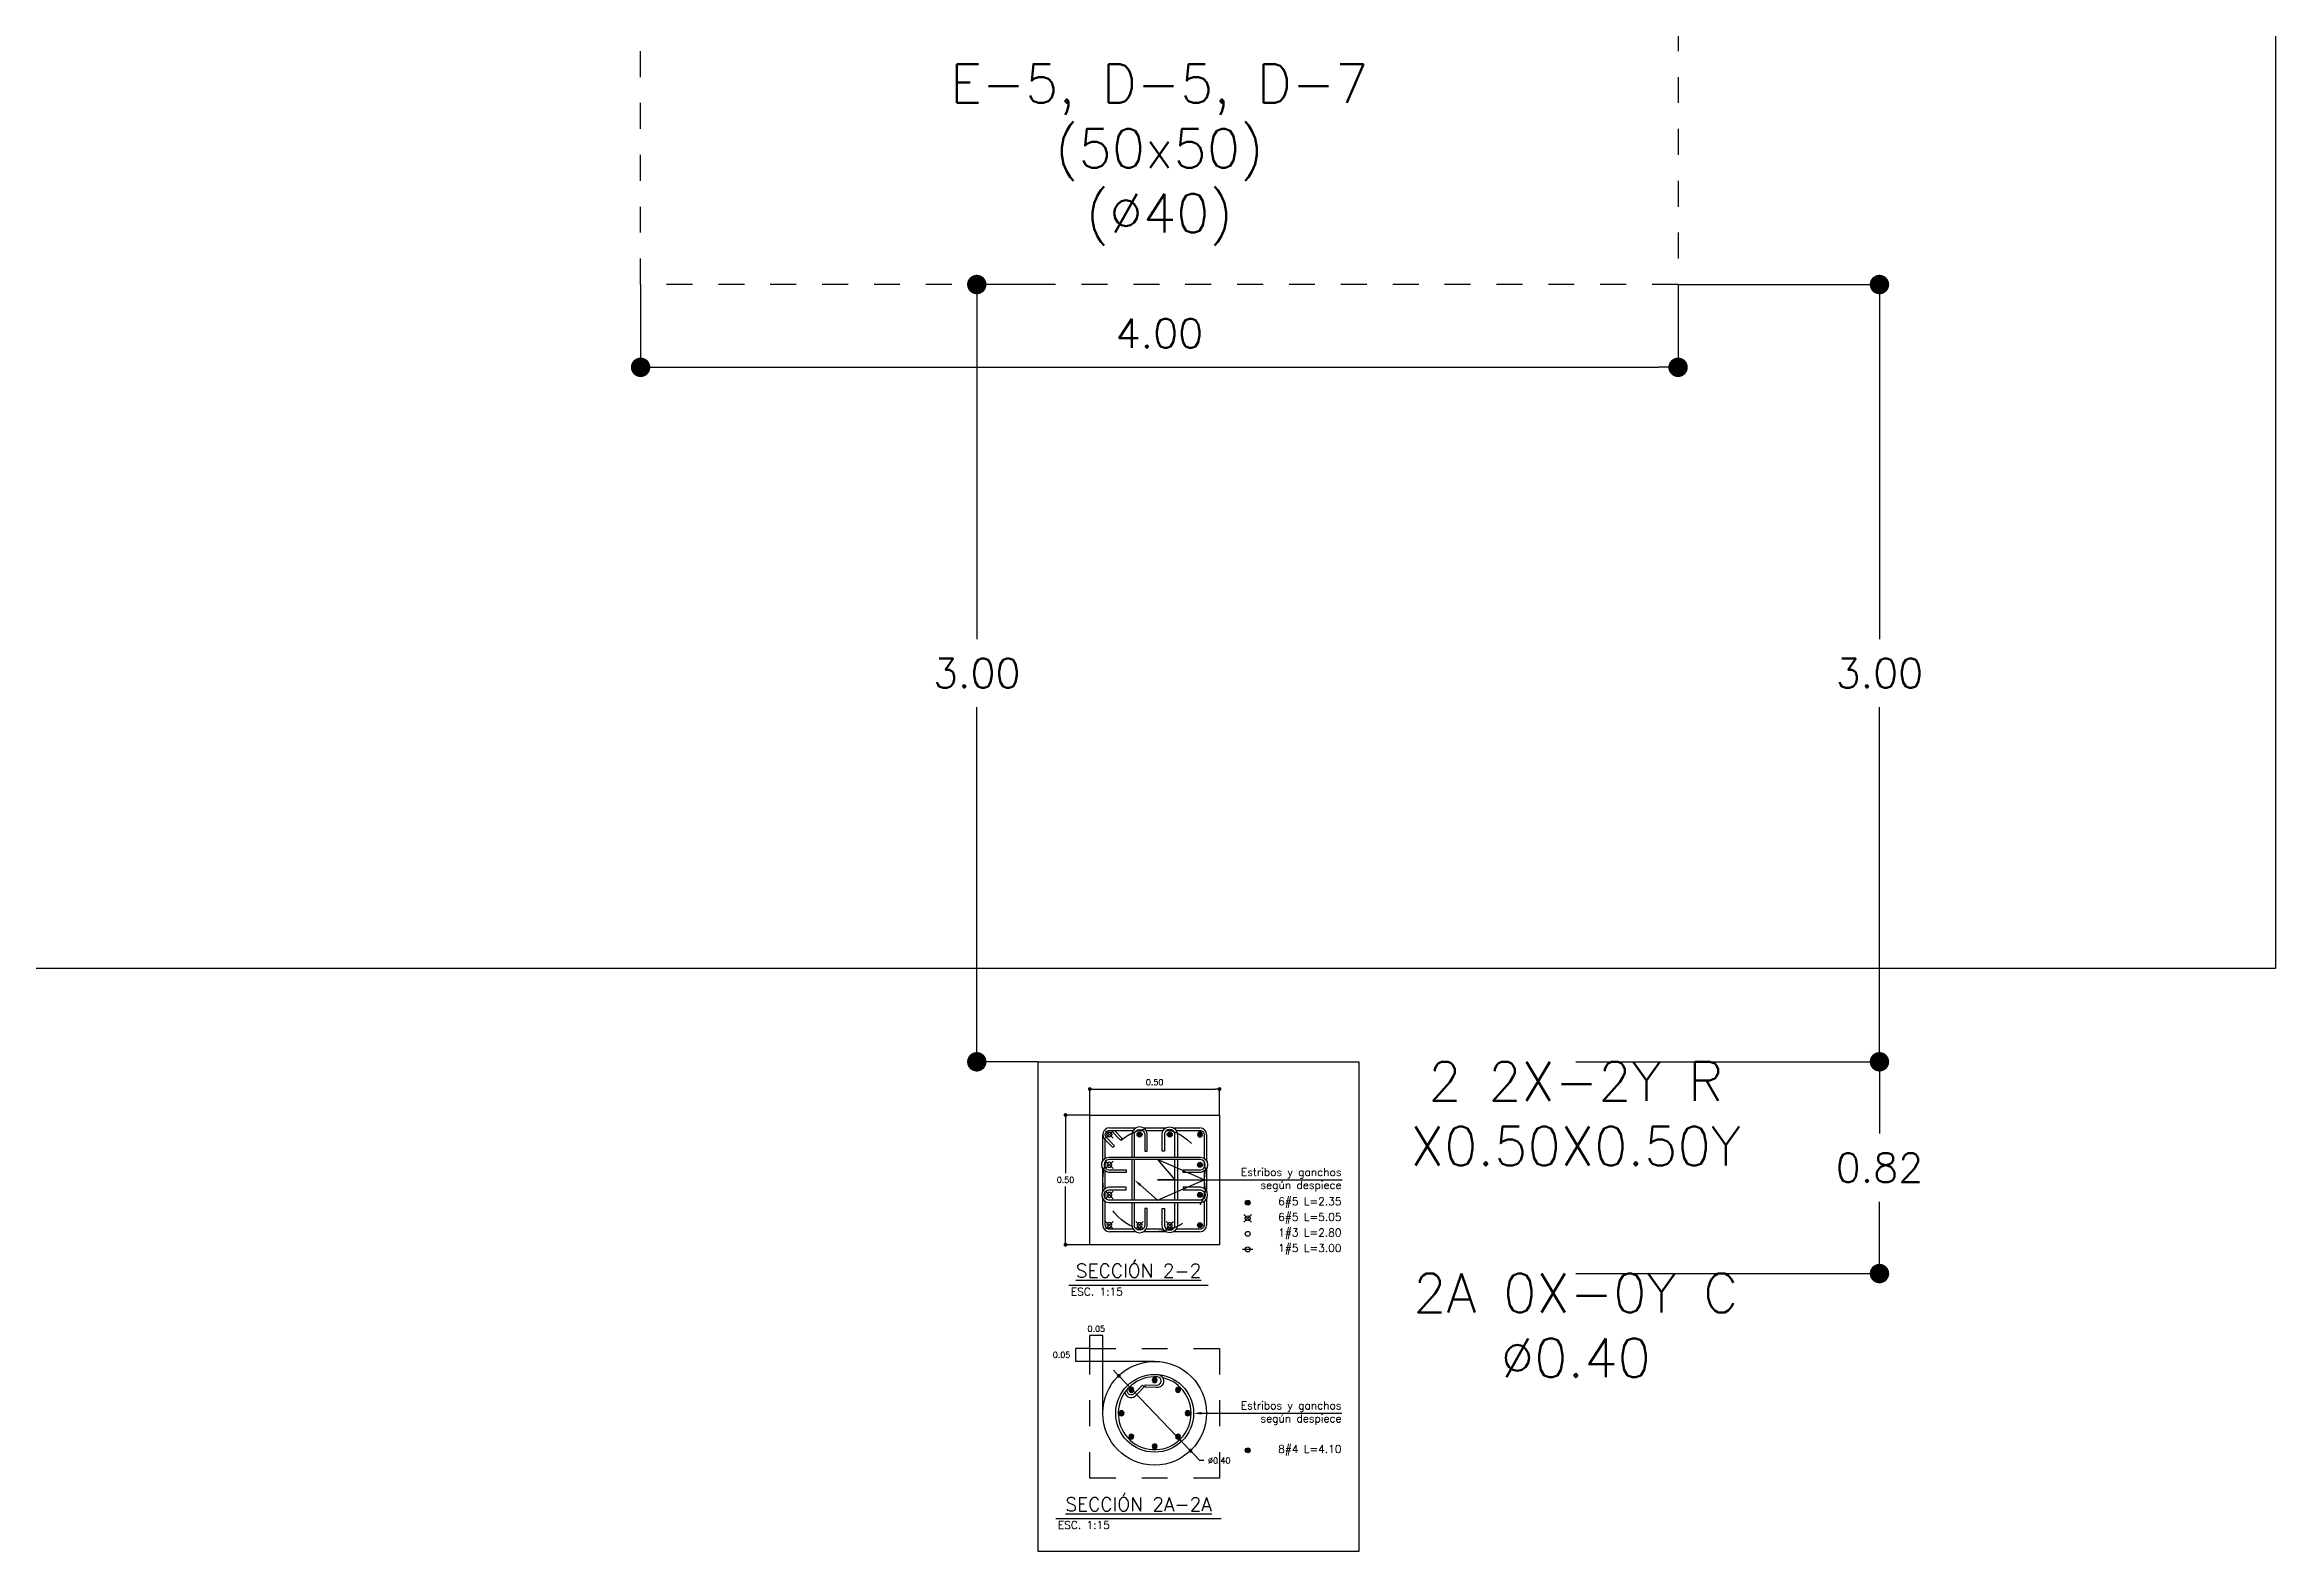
# Model space of a CAD drawing. Header units: millimetres. Extents: x 22.8 to 41.6, y 25.5 to 43.1.
# Drawn here: x 33 to 41.6, y 25.55 to 31.36 of the extents above; entities that cross this region are included whole.
import ezdxf
from ezdxf import colors
from ezdxf.entities.mleader import LeaderData, LeaderLine
from ezdxf.enums import TextEntityAlignment as Align
from ezdxf.math import Vec2, Vec3

# ---------------------------------------------------------------- set-up
doc = ezdxf.new("R2010")
doc.units = ezdxf.units.MM
doc.header["$LTSCALE"] = 0.01
doc.set_wipeout_variables(frame=1)
doc.linetypes.add('DASHED2', pattern=[0.375, 0.25, -0.125])
for name, color, linetype in [('FC_BORDES', 4, 'Continuous'), ('FC_COTAS', 1, 'Continuous'), ('FC_COTAS @ 15', 1, 'Continuous'), ('FC_ESTRIBOS', 3, 'Continuous'), ('FC_GANCHOS', 4, 'Continuous'), ('FC_INDICACIONES', 30, 'Continuous'), ('FC_INDICACIONES @ 75', 30, 'Continuous'), ('FC_PROYECCION', 6, 'DASHED2'), ('FC_R-100 @ 75', 12, 'Continuous'), ('FC_R-200', 5, 'Continuous'), ('FC_R-80', 11, 'Continuous'), ('FC_R-80 @ 15', 11, 'Continuous'), ('FC_REFUERZO 2', 1, 'Continuous')]:
    doc.layers.add(name, color=color, linetype=linetype)
for name, color, linetype, plot in [('FC_CAJON COLUMNAS', 230, 'Continuous', False), ('FC_HOJA', 230, 'Continuous', False), ('FC_TEXTO NO IMPRIMIR @ 75', 252, 'Continuous', False)]:
    doc.layers.add(name, color=color, linetype=linetype, plot=plot)
doc.styles.add('FC_TEXT', font='romans.shx', dxfattribs={"height": 0.002})
doc.styles.add('FC_TEXT1', font='romans.shx')
doc.dimstyles.new('FC_COTAS', dxfattribs={"dimtxt": 0.0015, "dimasz": 0.001, "dimexe": 0, "dimexo": 0, "dimgap": 0.001, "dimtad": 1, "dimtih": 1, "dimtoh": 1, "dimzin": 0, "dimdsep": 46, "dimtxsty": 'FC_TEXT1', "dimblk": 'DOT', "dimcen": 0.09, "dimclrd": 256, "dimclre": 256, "dimclrt": 256, "dimadec": 0, "dimazin": 0, "dimtfac": 1, "dimtix": 1, "dimtmove": 2, "dimatfit": 3, "dimfxl": 1.002, "dimtolj": 1, "dimtzin": 0, "dimlwd": -1, "dimarcsym": 0})

# ---------------------------------------------------------------- blocks, each defined once
blk = doc.blocks.new('_Dot')
at = {"color": 0, "linetype": 'ByBlock', "lineweight": -2}
blk.add_line((-0.5, 0), (-1, 0), dxfattribs=at)
at = {"color": 0, "linetype": 'ByBlock', "const_width": 0.5}
blk.add_lwpolyline([(-0.25, 0, 1), (0.25, 0, 1)], format="xyb", close=True, dxfattribs=at)
blk = doc.blocks.new('*D66')
at = {"layer": 'Defpoints', "color": 0, "ltscale": 0.6, "transparency": 16777216}
for p in [(35.2992, 30.4335), (39.2992, 30.4335), (39.2992, 30.1143)]:
    blk.add_point(p, dxfattribs=at)
at = {"layer": 'FC_INDICACIONES', "lineweight": -2, "ltscale": 0.6, "transparency": 16777216}
for p, q in [((35.2992, 30.4335), (35.2992, 30.1143)), ((39.2992, 30.4335), (39.2992, 30.1143))]:
    blk.add_line(p, q, dxfattribs=at)
at = {"layer": 'FC_INDICACIONES', "ltscale": 0.6, "transparency": 16777216}
blk.add_line((35.3742, 30.1143), (39.2242, 30.1143), dxfattribs=at)
at = {"layer": 'FC_INDICACIONES', "ltscale": 0.6, "transparency": 16777216, "xscale": 0.075, "yscale": 0.075, "zscale": 0.075, "rotation": 180}
blk.add_blockref('_Dot', (35.2992, 30.1143), dxfattribs=at)
at = {"layer": 'FC_INDICACIONES', "ltscale": 0.6, "transparency": 16777216, "xscale": 0.075, "yscale": 0.075, "zscale": 0.075}
blk.add_blockref('_Dot', (39.2992, 30.1143), dxfattribs=at)
at = {"layer": 'FC_INDICACIONES', "ltscale": 0.6, "transparency": 16777216, "insert": (37.2992, 30.2455), "char_height": 0.1125, "attachment_point": 5, "style": 'FC_TEXT1'}
blk.add_mtext('\\A1;4.00', dxfattribs=at)
blk = doc.blocks.new('*U59')
at = {"layer": 'FC_ESTRIBOS'}
for p, q in [((-0.1747, 0), (0.1747, 0)), ((-0.2, -0.3747), (-0.2, -0.0253)), ((0.2, -0.0253), (0.2, -0.3747)), ((0.1747, -0.4), (-0.1747, -0.4))]:
    blk.add_line(p, q, dxfattribs=at)
blk.add_lwpolyline([(-0.1878, -0.0339, -0.595586), (-0.1747, -0.0096), (0.1747, -0.0096, -0.414214), (0.1904, -0.0253), (0.1904, -0.3747, -0.414214), (0.1747, -0.3904), (-0.1747, -0.3904, -0.414214), (-0.1904, -0.3747), (-0.1904, -0.0452)], format="xyb", dxfattribs=at)
for points in [[(-0.1904, -0.0452), (-0.1615, -0.0757), (-0.1545, -0.0691), (-0.1878, -0.0339)], [(-0.1682, -0.0096), (-0.1318, -0.047), (-0.1249, -0.0403), (-0.1548, -0.0096)]]:
    blk.add_lwpolyline(points, dxfattribs=at)
for centre, start, end in [((0.1747, -0.0253), 360, 90), ((-0.1747, -0.0253), 90, 231.6004), ((-0.1747, -0.3747), 180, 270), ((0.1747, -0.3747), 270, 360)]:
    blk.add_arc(centre, 0.0253, start, end, dxfattribs=at)
blk = doc.blocks.new('*U56')
for p, q in [((0.018, -0.018), (-0.018, 0.018)), ((-0.018, -0.018), (0.018, 0.018))]:
    blk.add_line(p, q)
blk.add_circle((0, 0), 0.0119)
blk = doc.blocks.new('*U5')
h = blk.add_hatch(color=256)
h.dxf.hatch_style = 1
edge = h.paths.add_edge_path()
edge.add_arc((0, 0), 0.0119, 0, 360, ccw=False)
blk.add_circle((0, 0), 0.0119)
blk = doc.blocks.new('*U60')
blk.add_wipeout([(0.0294, -0.2847), (0.0294, -0.3528), (0.0285, -0.3569), (0.0274, -0.3604), (0.0258, -0.3638), (0.0237, -0.3669), (0.0213, -0.3697), (0.0186, -0.3723), (0.0156, -0.3744), (0.0123, -0.3762), (0.0089, -0.3775), (0.0053, -0.3784), (0.0016, -0.3788), (-0.0021, -0.3788), (-0.0058, -0.3783), (-0.0094, -0.3773), (-0.0128, -0.3759), (-0.0161, -0.3741), (-0.019, -0.3719), (-0.0217, -0.3693), (-0.0241, -0.3665), (-0.026, -0.3633), (-0.0276, -0.3599), (-0.0287, -0.3564), (-0.0294, -0.3526), (-0.0294, 0.0032), (-0.0287, 0.0071), (-0.0276, 0.0106), (-0.026, 0.014), (-0.0241, 0.0171), (-0.0217, 0.02), (-0.019, 0.0226), (-0.0161, 0.0248), (-0.0128, 0.0266), (-0.0094, 0.028), (-0.0058, 0.029), (-0.0021, 0.0295), (0.0016, 0.0295), (0.0053, 0.0291), (0.0089, 0.0282), (0.0123, 0.0268), (0.0156, 0.0251), (0.0186, 0.0229), (0.0213, 0.0204), (0.0237, 0.0176), (0.0258, 0.0145), (0.0274, 0.0111), (0.0285, 0.0076), (0.0293, 0.004), (0.0294, 0.0026), (0.0294, -0.0646), (0.0198, -0.0646), (0.0198, 0.0022), (0.0197, 0.0027), (0.0193, 0.0051), (0.0185, 0.0075), (0.0174, 0.0098), (0.016, 0.0119), (0.0144, 0.0138), (0.0126, 0.0155), (0.0105, 0.0169), (0.0083, 0.0181), (0.006, 0.019), (0.0036, 0.0196), (0.0011, 0.0199), (-0.0014, 0.0199), (-0.0039, 0.0195), (-0.0063, 0.0189), (-0.0086, 0.0179), (-0.0108, 0.0167), (-0.0128, 0.0152), (-0.0146, 0.0135), (-0.0162, 0.0116), (-0.0175, 0.0094), (-0.0186, 0.0072), (-0.0193, 0.0048), (-0.0198, 0.0024), (-0.0198, -0.3517), (-0.0193, -0.3541), (-0.0186, -0.3565), (-0.0175, -0.3588), (-0.0162, -0.3609), (-0.0146, -0.3628), (-0.0128, -0.3646), (-0.0108, -0.366), (-0.0086, -0.3673), (-0.0063, -0.3682), (-0.0039, -0.3689), (-0.0014, -0.3692), (0.0011, -0.3692), (0.0036, -0.3689), (0.006, -0.3683), (0.0083, -0.3674), (0.0105, -0.3662), (0.0126, -0.3648), (0.0144, -0.3631), (0.016, -0.3612), (0.0174, -0.3591), (0.0185, -0.3568), (0.0193, -0.3545), (0.0198, -0.3518), (0.0198, -0.2847)])
blk.add_lwpolyline([(0.0198, -0.2847), (0.0198, -0.3514, -0.900773), (-0.0198, -0.3514), (-0.0198, 0.0021, -0.900773), (0.0198, 0.0021), (0.0198, -0.0646), (0.0294, -0.0646), (0.0294, 0.0025, 0.917819), (-0.0294, 0.0025), (-0.0294, -0.3518), (-0.0294, -0.3518, 0.917819), (0.0294, -0.3518), (0.0294, -0.2847)], format="xyb", close=True)
blk = doc.blocks.new('*U61')
blk.add_wipeout([(-0.0294, -0.2847), (-0.0294, -0.3528), (-0.0285, -0.3569), (-0.0274, -0.3604), (-0.0258, -0.3638), (-0.0237, -0.3669), (-0.0213, -0.3697), (-0.0186, -0.3723), (-0.0156, -0.3744), (-0.0123, -0.3762), (-0.0089, -0.3775), (-0.0053, -0.3784), (-0.0016, -0.3788), (0.0021, -0.3788), (0.0058, -0.3783), (0.0094, -0.3773), (0.0128, -0.3759), (0.0161, -0.3741), (0.019, -0.3719), (0.0217, -0.3693), (0.0241, -0.3665), (0.026, -0.3633), (0.0276, -0.3599), (0.0287, -0.3564), (0.0294, -0.3526), (0.0294, 0.0032), (0.0287, 0.0071), (0.0276, 0.0106), (0.026, 0.014), (0.0241, 0.0171), (0.0217, 0.02), (0.019, 0.0226), (0.0161, 0.0248), (0.0128, 0.0266), (0.0094, 0.028), (0.0058, 0.029), (0.0021, 0.0295), (-0.0016, 0.0295), (-0.0053, 0.0291), (-0.0089, 0.0282), (-0.0123, 0.0268), (-0.0156, 0.0251), (-0.0186, 0.0229), (-0.0213, 0.0204), (-0.0237, 0.0176), (-0.0258, 0.0145), (-0.0274, 0.0111), (-0.0285, 0.0076), (-0.0293, 0.004), (-0.0294, 0.0026), (-0.0294, -0.0646), (-0.0198, -0.0646), (-0.0198, 0.0022), (-0.0197, 0.0027), (-0.0193, 0.0051), (-0.0185, 0.0075), (-0.0174, 0.0098), (-0.016, 0.0119), (-0.0144, 0.0138), (-0.0126, 0.0155), (-0.0105, 0.0169), (-0.0083, 0.0181), (-0.006, 0.019), (-0.0036, 0.0196), (-0.0011, 0.0199), (0.0014, 0.0199), (0.0039, 0.0195), (0.0063, 0.0189), (0.0086, 0.0179), (0.0108, 0.0167), (0.0128, 0.0152), (0.0146, 0.0135), (0.0162, 0.0116), (0.0175, 0.0094), (0.0186, 0.0072), (0.0193, 0.0048), (0.0198, 0.0024), (0.0198, -0.3517), (0.0193, -0.3541), (0.0186, -0.3565), (0.0175, -0.3588), (0.0162, -0.3609), (0.0146, -0.3628), (0.0128, -0.3646), (0.0108, -0.366), (0.0086, -0.3673), (0.0063, -0.3682), (0.0039, -0.3689), (0.0014, -0.3692), (-0.0011, -0.3692), (-0.0036, -0.3689), (-0.006, -0.3683), (-0.0083, -0.3674), (-0.0105, -0.3662), (-0.0126, -0.3648), (-0.0144, -0.3631), (-0.016, -0.3612), (-0.0174, -0.3591), (-0.0185, -0.3568), (-0.0193, -0.3545), (-0.0198, -0.3518), (-0.0198, -0.2847)])
blk.add_lwpolyline([(-0.0198, -0.2847), (-0.0198, -0.3514, 0.900773), (0.0198, -0.3514), (0.0198, 0.0021, 0.900773), (-0.0198, 0.0021), (-0.0198, -0.0646), (-0.0294, -0.0646), (-0.0294, 0.0025, -0.917819), (0.0294, 0.0025), (0.0294, -0.3518), (0.0294, -0.3518, -0.917819), (-0.0294, -0.3518), (-0.0294, -0.2847)], format="xyb", close=True)
blk = doc.blocks.new('*U62')
at = {"layer": 'FC_REFUERZO 2', "ltscale": 0.9, "xscale": -0.8, "yscale": 0.8, "zscale": 0.8, "rotation": 180}
blk.add_blockref('*U5', (0, 0), dxfattribs=at)
blk = doc.blocks.new('*U63')
at = {"layer": 'FC_COTAS', "color": 0, "linetype": 'ByBlock', "lineweight": -2, "transparency": 16777216}
for p, rotation in [((38.6337, 28.4215), 45.00000000000001), ((38.814, 28.4215), 315), ((38.5963, 28.3314), 90), ((38.8513, 28.3314), 269.9999999999999), ((38.6337, 28.2413), 135), ((38.7238, 28.2039), 180), ((38.814, 28.2413), 225)]:
    blk.add_blockref('*U62', p, dxfattribs=dict(at, rotation=rotation))
blk.add_blockref('*U62', (38.7238, 28.4589), dxfattribs=at)
blk = doc.blocks.new('*U53')
blk.add_circle((0, 0), 0.0119)
blk = doc.blocks.new('*U54')
blk.add_line((0.025, 0), (-0.025, 0))
blk.add_circle((0, 0), 0.0119)
blk = doc.blocks.new('*D81')
at = {"layer": 'Defpoints', "color": 0, "ltscale": 0.6, "transparency": 16777216}
for p in [(37.1427, 26.2258), (37.4195, 25.937)]:
    blk.add_point(p, dxfattribs=at)
at = {"layer": 'FC_COTAS', "ltscale": 0.6, "transparency": 16777216}
for p, q in [((37.1323, 26.2366), (37.122, 26.2474)), ((37.1427, 26.2258), (37.4195, 25.937)), ((37.4559, 25.8991), (37.4299, 25.9262)), ((37.4709, 25.8991), (37.4559, 25.8991))]:
    blk.add_line(p, q, dxfattribs=at)
at = {"layer": 'FC_COTAS', "ltscale": 0.6, "transparency": 16777216, "xscale": 0.015, "yscale": 0.015, "zscale": 0.015}
for p, rotation in [((37.1427, 26.2258), 313.7952455811188), ((37.4195, 25.937), 133.7952455811188)]:
    blk.add_blockref('_Dot', p, dxfattribs=dict(at, rotation=rotation))
at = {"layer": 'FC_COTAS', "ltscale": 0.6, "transparency": 16777216, "insert": (37.5303, 25.8991), "char_height": 0.0225, "attachment_point": 5, "style": 'FC_TEXT1'}
blk.add_mtext('\\A1;∅0.40', dxfattribs=at)
blk = doc.blocks.new('*D82')
at = {"layer": 'Defpoints', "color": 0, "ltscale": 0.6, "transparency": 16777216}
for p in [(36.9769, 26.3314), (37.0311, 26.3314), (37.2811, 26.2814)]:
    blk.add_point(p, dxfattribs=at)
at = {"layer": 'FC_COTAS', "lineweight": -2, "ltscale": 0.6, "transparency": 16777216}
for p, q in [((37.0311, 26.3314), (36.9769, 26.3314)), ((37.2811, 26.2814), (36.9769, 26.2814))]:
    blk.add_line(p, q, dxfattribs=at)
at = {"layer": 'FC_COTAS', "ltscale": 0.6, "transparency": 16777216}
blk.add_line((36.9769, 26.2814), (36.9769, 26.3314), dxfattribs=at)
at = {"layer": 'FC_COTAS', "ltscale": 0.6, "transparency": 16777216, "insert": (36.9222, 26.3064), "char_height": 0.0225, "attachment_point": 5, "style": 'FC_TEXT1'}
blk.add_mtext('\\A1;0.05', dxfattribs=at)
blk = doc.blocks.new('*D83')
at = {"layer": 'Defpoints', "color": 0, "ltscale": 0.6, "transparency": 16777216}
for p in [(37.0311, 26.3812), (37.0311, 26.3314), (37.0811, 26.0814)]:
    blk.add_point(p, dxfattribs=at)
at = {"layer": 'FC_COTAS', "lineweight": -2, "ltscale": 0.6, "transparency": 16777216}
for p, q in [((37.0311, 26.3314), (37.0311, 26.3812)), ((37.0811, 26.0814), (37.0811, 26.3812))]:
    blk.add_line(p, q, dxfattribs=at)
at = {"layer": 'FC_COTAS', "ltscale": 0.6, "transparency": 16777216}
blk.add_line((37.0811, 26.3812), (37.0311, 26.3812), dxfattribs=at)
at = {"layer": 'FC_COTAS', "ltscale": 0.6, "transparency": 16777216, "insert": (37.0561, 26.4074), "char_height": 0.0225, "attachment_point": 5, "style": 'FC_TEXT1'}
blk.add_mtext('\\A1;0.05', dxfattribs=at)
blk = doc.blocks.new('*U55')
at = {"layer": 'FC_R-200', "color": 4, "ltscale": 1.5}
blk.add_lwpolyline([(-0.0179, 0), (0.0179, 0)], dxfattribs=at)
at = {"layer": 'FC_R-200', "ltscale": 1.5, "style": 'FC_TEXT1'}
blk.add_attdef('%%UTÍTULO', text='', height=0.0035, dxfattribs=at).set_placement((0, 0.00366), align=Align.MIDDLE_CENTER)
at = {"layer": 'FC_R-80', "ltscale": 1.5, "style": 'FC_TEXT1'}
blk.add_attdef('ESCALA', text='', height=0.002, dxfattribs=at).set_placement((-0.01738, -0.0017), align=Align.MIDDLE_LEFT)
blk = doc.blocks.new('*D84')
at = {"layer": 'Defpoints', "color": 0, "ltscale": 0.6, "transparency": 16777216}
for p in [(36.9375, 27.2314), (37.0311, 27.2314), (37.0311, 26.7314)]:
    blk.add_point(p, dxfattribs=at)
at = {"layer": 'FC_COTAS', "lineweight": -2, "ltscale": 0.6, "transparency": 16777216}
for p, q in [((37.0311, 27.2314), (36.9375, 27.2314)), ((37.0311, 26.7314), (36.9375, 26.7314))]:
    blk.add_line(p, q, dxfattribs=at)
at = {"layer": 'FC_COTAS', "ltscale": 0.6, "transparency": 16777216}
for p, q in [((36.9375, 27.2164), (36.9375, 27.0077)), ((36.9375, 26.7464), (36.9375, 26.9552))]:
    blk.add_line(p, q, dxfattribs=at)
at = {"layer": 'FC_COTAS', "ltscale": 0.6, "transparency": 16777216, "xscale": 0.015, "yscale": 0.015, "zscale": 0.015}
for p, rotation in [((36.9375, 27.2314), 90), ((36.9375, 26.7314), 270)]:
    blk.add_blockref('_Dot', p, dxfattribs=dict(at, rotation=rotation))
at = {"layer": 'FC_COTAS', "ltscale": 0.6, "transparency": 16777216, "insert": (36.9375, 26.9814), "char_height": 0.0225, "attachment_point": 5, "style": 'FC_TEXT1'}
blk.add_mtext('\\A1;0.50', dxfattribs=at)
blk = doc.blocks.new('*D85')
at = {"layer": 'Defpoints', "color": 0, "ltscale": 0.6, "transparency": 16777216}
for p in [(37.5311, 27.3313), (37.0311, 27.2314), (37.5311, 27.2314)]:
    blk.add_point(p, dxfattribs=at)
at = {"layer": 'FC_COTAS', "lineweight": -2, "ltscale": 0.6, "transparency": 16777216}
for p, q in [((37.0311, 27.2314), (37.0311, 27.3313)), ((37.5311, 27.2314), (37.5311, 27.3313))]:
    blk.add_line(p, q, dxfattribs=at)
at = {"layer": 'FC_COTAS', "ltscale": 0.6, "transparency": 16777216}
blk.add_line((37.0461, 27.3313), (37.5161, 27.3313), dxfattribs=at)
at = {"layer": 'FC_COTAS', "ltscale": 0.6, "transparency": 16777216, "xscale": 0.015, "yscale": 0.015, "zscale": 0.015, "rotation": 180}
blk.add_blockref('_Dot', (37.0311, 27.3313), dxfattribs=at)
at = {"layer": 'FC_COTAS', "ltscale": 0.6, "transparency": 16777216, "xscale": 0.015, "yscale": 0.015, "zscale": 0.015}
blk.add_blockref('_Dot', (37.5311, 27.3313), dxfattribs=at)
at = {"layer": 'FC_COTAS', "ltscale": 0.6, "transparency": 16777216, "insert": (37.2811, 27.3575), "char_height": 0.0225, "attachment_point": 5, "style": 'FC_TEXT1'}
blk.add_mtext('\\A1;0.50', dxfattribs=at)
blk = doc.blocks.new('*U64')
at = {"layer": 'FC_R-200', "color": 4, "ltscale": 1.5}
blk.add_lwpolyline([(-0.02126, 0), (0.02126, 0)], dxfattribs=at)
at = {"layer": 'FC_R-200', "ltscale": 1.5, "style": 'FC_TEXT1'}
blk.add_attdef('%%UTÍTULO', text='', height=0.0035, dxfattribs=at).set_placement((0, 0.00366), align=Align.MIDDLE_CENTER)
at = {"layer": 'FC_R-80', "ltscale": 1.5, "style": 'FC_TEXT1'}
blk.add_attdef('ESCALA', text='', height=0.002, dxfattribs=at).set_placement((-0.02074, -0.0017), align=Align.MIDDLE_LEFT)
blk = doc.blocks.new('*D74')
at = {"layer": 'Defpoints', "color": 0, "ltscale": 0.6, "transparency": 16777216}
for p in [(36.8819, 30.4335), (36.5954, 27.4365), (36.8319, 27.4365)]:
    blk.add_point(p, dxfattribs=at)
at = {"layer": 'FC_INDICACIONES', "lineweight": -2, "ltscale": 0.6, "transparency": 16777216}
for p, q in [((36.8819, 30.4335), (36.5954, 30.4335)), ((36.8319, 27.4365), (36.5954, 27.4365))]:
    blk.add_line(p, q, dxfattribs=at)
at = {"layer": 'FC_INDICACIONES', "ltscale": 0.6, "transparency": 16777216}
for p, q in [((36.5954, 30.3585), (36.5954, 29.0662)), ((36.5954, 27.5115), (36.5954, 28.8037))]:
    blk.add_line(p, q, dxfattribs=at)
at = {"layer": 'FC_INDICACIONES', "ltscale": 0.6, "transparency": 16777216, "xscale": 0.075, "yscale": 0.075, "zscale": 0.075}
for p, rotation in [((36.5954, 30.4335), 90), ((36.5954, 27.4365), 270)]:
    blk.add_blockref('_Dot', p, dxfattribs=dict(at, rotation=rotation))
at = {"layer": 'FC_INDICACIONES', "ltscale": 0.6, "transparency": 16777216, "insert": (36.5954, 28.935), "char_height": 0.1125, "attachment_point": 5, "style": 'FC_TEXT1'}
blk.add_mtext('\\A1;3.00', dxfattribs=at)
blk = doc.blocks.new('FC_B_Estribo circular')
at = {"layer": 'FC_ESTRIBOS'}
for points in [[(-0.1149, 0.0805, 0.645769), (-0.0697, 0.0712), (-0.0404, 0.1014), (-0.0473, 0.1081), (-0.081, 0.0733, -0.928346), (-0.1011, 0.0974)], [(0.0126, 0.1495, -1.020768), (0.0052, 0.0993), (-0.0369, 0.1004), (-0.0366, 0.11), (0.0119, 0.1088, 0.863182), (0.0116, 0.1399)]]:
    blk.add_lwpolyline(points, format="xyb", dxfattribs=at)
blk.add_circle((0, 0), 0.15, dxfattribs=at)
blk.add_arc((0, 0), 0.1404, 85.26554, 77.04973, dxfattribs=at)
blk = doc.blocks.new('*D77')
at = {"layer": 'Defpoints', "color": 0, "ltscale": 0.6, "transparency": 16777216}
for p in [(39.2992, 30.4335), (38.9046, 27.4365), (40.0757, 27.4365)]:
    blk.add_point(p, dxfattribs=at)
at = {"layer": 'FC_INDICACIONES', "lineweight": -2, "ltscale": 0.6, "transparency": 16777216}
for p, q in [((39.2992, 30.4335), (40.0757, 30.4335)), ((38.9046, 27.4365), (40.0757, 27.4365))]:
    blk.add_line(p, q, dxfattribs=at)
at = {"layer": 'FC_INDICACIONES', "ltscale": 0.6, "transparency": 16777216}
for p, q in [((40.0757, 30.3585), (40.0757, 29.0662)), ((40.0757, 27.5115), (40.0757, 28.8037))]:
    blk.add_line(p, q, dxfattribs=at)
at = {"layer": 'FC_INDICACIONES', "ltscale": 0.6, "transparency": 16777216, "xscale": 0.075, "yscale": 0.075, "zscale": 0.075}
for p, rotation in [((40.0757, 30.4335), 90), ((40.0757, 27.4365), 270)]:
    blk.add_blockref('_Dot', p, dxfattribs=dict(at, rotation=rotation))
at = {"layer": 'FC_INDICACIONES', "ltscale": 0.6, "transparency": 16777216, "insert": (40.0757, 28.935), "char_height": 0.1125, "attachment_point": 5, "style": 'FC_TEXT1'}
blk.add_mtext('\\A1;3.00', dxfattribs=at)
blk = doc.blocks.new('*D78')
at = {"layer": 'Defpoints', "color": 0, "ltscale": 0.6, "transparency": 16777216}
for p in [(38.9046, 27.4365), (38.9046, 26.6201), (40.0757, 26.6201)]:
    blk.add_point(p, dxfattribs=at)
at = {"layer": 'FC_INDICACIONES', "lineweight": -2, "ltscale": 0.6, "transparency": 16777216}
for p, q in [((38.9046, 27.4365), (40.0757, 27.4365)), ((38.9046, 26.6201), (40.0757, 26.6201))]:
    blk.add_line(p, q, dxfattribs=at)
at = {"layer": 'FC_INDICACIONES', "ltscale": 0.6, "transparency": 16777216}
for p, q in [((40.0757, 27.3615), (40.0757, 27.1595)), ((40.0757, 26.6951), (40.0757, 26.897))]:
    blk.add_line(p, q, dxfattribs=at)
at = {"layer": 'FC_INDICACIONES', "ltscale": 0.6, "transparency": 16777216, "xscale": 0.075, "yscale": 0.075, "zscale": 0.075}
for p, rotation in [((40.0757, 27.4365), 90), ((40.0757, 26.6201), 270)]:
    blk.add_blockref('_Dot', p, dxfattribs=dict(at, rotation=rotation))
at = {"layer": 'FC_INDICACIONES', "ltscale": 0.6, "transparency": 16777216, "insert": (40.0757, 27.0283), "char_height": 0.1125, "attachment_point": 5, "style": 'FC_TEXT1'}
blk.add_mtext('\\A1;0.82', dxfattribs=at)

msp = doc.modelspace()

# ---------------------------------------------------------------- linework, layer by layer
at = {"layer": 'FC_BORDES', "color": 4, "ltscale": 0.9}
msp.add_lwpolyline([(37.0311, 27.2314), (37.5311, 27.2314), (37.5311, 26.7314), (37.0311, 26.7314)], close=True, dxfattribs=at)
msp.add_circle((37.2811, 26.0814), 0.2, dxfattribs=at)
at = {"layer": 'FC_CAJON COLUMNAS'}
msp.add_lwpolyline([(22.8305, 41.851), (41.6022, 41.851), (41.6022, 27.7957), (22.8305, 27.7957)], close=True, dxfattribs=at)
at = {"layer": 'FC_HOJA', "ltscale": 0.6}
msp.add_lwpolyline([(36.8319, 27.4365), (38.068, 27.4365), (38.068, 25.5488), (36.8319, 25.5488)], close=True, dxfattribs=at)
at = {"layer": 'FC_PROYECCION', "ltscale": 0.6}
for points in [[(35.2992, 30.4335), (35.2992, 31.4335), (39.2992, 31.4335), (39.2992, 30.4335)], [(37.0311, 26.3314), (37.5311, 26.3314), (37.5311, 25.8314), (37.0311, 25.8314)]]:
    msp.add_lwpolyline(points, close=True, dxfattribs=at)

# ---------------------------------------------------------------- block references
at = {"layer": 'FC_COTAS'}
msp.add_blockref('*U63', (-1.4427, -2.25), dxfattribs=at)
at = {"layer": 'FC_ESTRIBOS'}
for name, p in [('*U59', (37.2811, 27.1814)), ('FC_B_Estribo circular', (37.2811, 26.0814))]:
    msp.add_blockref(name, p, dxfattribs=at)
at = {"layer": 'FC_R-200', "xscale": 15, "yscale": 15, "zscale": 15}
for name, p, values in [('*U55', (37.2192, 26.5758), {'%%UTÍTULO': '%%USECCIÓN 2-2', 'ESCALA': 'ESC. 1:15'}), ('*U64', (37.2192, 25.6758), {'%%UTÍTULO': '%%USECCIÓN 2A-2A', 'ESCALA': 'ESC. 1:15'})]:
    msp.add_blockref(name, p, dxfattribs=at).add_auto_attribs(values)
at = {"layer": 'FC_REFUERZO 2', "ltscale": 0.9, "yscale": 0.8, "zscale": 0.8}
for name, p, xscale in [('*U56', (37.1065, 27.1561), 0.8), ('*U5', (37.2229, 27.1561), 0.8), ('*U5', (37.3394, 27.1561), 0.8), ('*U5', (37.4558, 27.1561), -0.8), ('*U56', (37.6399, 26.8332), 0.8), ('*U5', (37.6399, 26.8932), 0.8), ('*U53', (37.6399, 26.7732), 0.8), ('*U54', (37.6399, 26.7132), 0.8), ('*U5', (37.6399, 25.9384), 0.8)]:
    msp.add_blockref(name, p, dxfattribs=dict(at, xscale=xscale))
for name, p, xscale, rotation in [('*U56', (37.1065, 27.0396), -0.8, 90), ('*U5', (37.4558, 27.0396), 0.8, 270), ('*U56', (37.1065, 26.9232), -0.8, 90), ('*U5', (37.4558, 26.9232), 0.8, 270), ('*U56', (37.1065, 26.8067), -0.8, 180), ('*U56', (37.2229, 26.8067), -0.8, 180), ('*U56', (37.3394, 26.8067), -0.8, 180), ('*U5', (37.4558, 26.8067), 0.8, 180)]:
    msp.add_blockref(name, p, dxfattribs=dict(at, xscale=xscale, rotation=rotation))

# ---------------------------------------------------------------- texts
at = {"layer": 'FC_R-100 @ 75', "ltscale": 0.6, "insert": (37.2992, 30.9335), "char_height": 0.15, "width": 1.844357, "attachment_point": 5, "style": 'FC_TEXT'}
msp.add_mtext('E-5, D-5, D-7\\P(50x50)\\P(%%C40)', dxfattribs=at)
at = {"layer": 'FC_R-80 @ 15', "char_height": 0.03, "attachment_point": 6, "style": 'FC_TEXT'}
for s, insert, width in [('Estribos y ganchos según despiece', (38.0021, 26.9814), 0.460185), ('6#5 L=2.35', (38.0021, 26.8932), 0.274586), ('6#5 L=5.05', (38.0021, 26.8332), 0.274586), ('1#3 L=2.80', (38.0021, 26.7732), 0.274586), ('1#5 L=3.00', (38.0021, 26.7132), 0.274586), ('Estribos y ganchos según despiece', (38.0021, 26.0814), 0.460185), ('8#4 L=4.10', (38.0021, 25.9384), 0.274586)]:
    msp.add_mtext(s, dxfattribs=dict(at, insert=insert, width=width))
at = {"layer": 'FC_TEXTO NO IMPRIMIR @ 75', "char_height": 0.15, "attachment_point": 2, "style": 'FC_TEXT'}
for s, insert, width in [('2 2X-2Y R\\PX0.50X0.50Y', (38.9046, 27.4365), 1.408643), ('2A 0X-0Y C\\P%%C0.40', (38.9046, 26.6201), 1.444357)]:
    msp.add_mtext(s, dxfattribs=dict(at, insert=insert, width=width))

# ---------------------------------------------------------------- dimensions: what is measured, and where the dimension line sits
at = {"layer": 'FC_COTAS @ 15', "ltscale": 0.6}
for base, p1, p2, picture, middle in [((37.5311, 27.3313), (37.0311, 27.2314), (37.5311, 27.2314), '*D85', (37.2811, 27.3575)), ((37.0311, 26.3812), (37.0811, 26.0814), (37.0311, 26.3314), '*D83', (37.0561, 26.4074))]:
    dim = msp.add_linear_dim(base=base, p1=p1, p2=p2, dimstyle='FC_COTAS', override={"dimscale": 15, "dimtix": 1, "dimtofl": 1, "dimtmove": 2, "dimatfit": 3}, dxfattribs=at)
    dim.commit()
    dim.dimension.update_dxf_attribs({"geometry": picture, "text_midpoint": middle})
dim = msp.add_linear_dim(base=(36.9375, 27.2314), p1=(37.0311, 26.7314), p2=(37.0311, 27.2314), angle=90, dimstyle='FC_COTAS', override={"dimscale": 15, "dimtix": 1, "dimtofl": 1, "dimtmove": 2, "dimatfit": 3}, dxfattribs=at)
dim.commit()
dim.dimension.update_dxf_attribs({"geometry": '*D84', "text_midpoint": (36.9375, 26.9814)})
dim = msp.add_linear_dim(base=(36.9769, 26.3314), p1=(37.2811, 26.2814), p2=(37.0311, 26.3314), angle=90, dimstyle='FC_COTAS', override={"dimscale": 15, "dimtix": 1, "dimtofl": 1, "dimtmove": 2, "dimatfit": 3}, dxfattribs=at)
dim.commit()
dim.dimension.update_dxf_attribs({"geometry": '*D82', "text_midpoint": (36.9222, 26.3064), "dimtype": 128})
dim = msp.add_diameter_dim_2p(p1=(37.1427, 26.2258), p2=(37.4195, 25.937), dimstyle='FC_COTAS', override={"dimscale": 15, "dimtix": 1, "dimtofl": 1, "dimtmove": 2, "dimatfit": 3}, dxfattribs=at)
dim.commit()
dim.dimension.update_dxf_attribs({"geometry": '*D81', "text_midpoint": (37.5303, 25.8991)})
at = {"layer": 'FC_INDICACIONES @ 75', "ltscale": 0.6}
for base, p1, p2, picture, middle in [((36.5954, 27.4365), (36.8819, 30.4335), (36.8319, 27.4365), '*D74', (36.5954, 28.935)), ((40.0757, 27.4365), (39.2992, 30.4335), (38.9046, 27.4365), '*D77', (40.0757, 28.935)), ((40.0757, 26.6201), (38.9046, 27.4365), (38.9046, 26.6201), '*D78', (40.0757, 27.0283))]:
    dim = msp.add_linear_dim(base=base, p1=p1, p2=p2, angle=90, dimstyle='FC_COTAS', override={"dimscale": 75, "dimtix": 1, "dimtofl": 1, "dimtmove": 2, "dimatfit": 3}, dxfattribs=at)
    dim.commit()
    dim.dimension.update_dxf_attribs({"geometry": picture, "text_midpoint": middle})
dim = msp.add_linear_dim(base=(39.2992, 30.1143), p1=(35.2992, 30.4335), p2=(39.2992, 30.4335), dimstyle='FC_COTAS', override={"dimscale": 75, "dimtix": 1, "dimtofl": 1, "dimtmove": 2, "dimatfit": 3}, dxfattribs=at)
dim.commit()
dim.dimension.update_dxf_attribs({"geometry": '*D66', "text_midpoint": (37.2992, 30.2455)})

# ---------------------------------------------------------------- leaders
at = {"layer": 'FC_COTAS @ 15', "ltscale": 0.6}
ml = msp.add_multileader_mtext('Standard', dxfattribs=at)
ml.set_content('', color=11, style='FC_TEXT1')
ml.set_leader_properties()
ml.build(insert=Vec2(0, 0))
ml.multileader.update_dxf_attribs({"text_left_attachment_type": 6, "text_right_attachment_type": 6, "dogleg_length": 0.008, "arrow_head_size": 0.03, "scale": 15})
ctx = ml.context
ctx.base_point, ctx.scale, ctx.char_height, ctx.arrow_head_size, ctx.landing_gap_size, ctx.plane_origin = Vec3(37.9873, 26.0814), 15, 0.03, 0.03, 0.015, Vec3(37.3741, 28.0814)
ctx.left_attachment, ctx.right_attachment = 6, 6
notes = []
notes.append((ctx, [(0, (1, 1, 0), (37.6381, 26.0814), (1, 0), 0.3492, [(0, [(37.4311, 26.0814)], 0, [])])]))
ctx.mtext.insert, ctx.mtext.flow_direction = Vec3(38.0023, 26.1114), 5
for ctx, leaders in notes:
    for number, flags, end, landing, length, lines in leaders:
        leader = LeaderData()
        leader.index, (leader.has_last_leader_line, leader.has_dogleg_vector, leader.attachment_direction) = number, flags
        leader.last_leader_point, leader.dogleg_vector, leader.dogleg_length = Vec3(end), Vec3(landing), length
        for number, points, colour, breaks in lines:
            line = LeaderLine()
            line.index, line.vertices, line.color, line.breaks = number, Vec3.list(points), colors.encode_raw_color(colour), breaks
            leader.lines.append(line)
        ctx.leaders.append(leader)

# ---------------------------------------------------------------- next in the draw order: block references
at = {"layer": 'FC_GANCHOS', "ltscale": 0.9}
for name, p in [('*U60', (37.2229, 27.1561)), ('*U61', (37.3394, 27.1561))]:
    msp.add_blockref(name, p, dxfattribs=at)

# ---------------------------------------------------------------- next in the draw order: block references
at = {"layer": 'FC_GANCHOS', "ltscale": 0.9, "rotation": 90}
for name, p in [('*U61', (37.1065, 27.0396)), ('*U60', (37.1065, 26.9232))]:
    msp.add_blockref(name, p, dxfattribs=at)

# ---------------------------------------------------------------- next in the draw order: linework, layer by layer
at = {"layer": 'FC_PROYECCION', "ltscale": 0.6}
msp.add_circle((37.2811, 26.9814), 0.2, dxfattribs=at)

# ---------------------------------------------------------------- next in the draw order: leaders
at = {"layer": 'FC_COTAS @ 15', "ltscale": 0.6}
ml = msp.add_multileader_mtext('Standard', dxfattribs=at)
ml.set_content('', color=11, style='FC_TEXT1')
ml.set_leader_properties()
ml.build(insert=Vec2(0, 0))
ml.multileader.update_dxf_attribs({"text_left_attachment_type": 6, "text_right_attachment_type": 6, "dogleg_length": 0.008, "arrow_head_size": 0.03, "scale": 15})
ctx = ml.context
ctx.base_point, ctx.scale, ctx.char_height, ctx.arrow_head_size, ctx.landing_gap_size, ctx.plane_origin = Vec3(37.9885, 26.9814), 15, 0.03, 0.03, 0.015, Vec3(37.3741, 28.9814)
ctx.left_attachment, ctx.right_attachment = 6, 6
notes = []
notes.append((ctx, [(0, (1, 1, 0), (37.2916, 26.9814), (1, 0), 0.6969, [(4, [(37.2031, 26.9814), (37.2916, 26.9034), (37.4715, 26.9814), (37.2916, 27.0594), (37.3591, 26.9814)], 0, [])])]))
ctx.mtext.insert, ctx.mtext.flow_direction = Vec3(38.0035, 27.0114), 5
for ctx, leaders in notes:
    for number, flags, end, landing, length, lines in leaders:
        leader = LeaderData()
        leader.index, (leader.has_last_leader_line, leader.has_dogleg_vector, leader.attachment_direction) = number, flags
        leader.last_leader_point, leader.dogleg_vector, leader.dogleg_length = Vec3(end), Vec3(landing), length
        for number, points, colour, breaks in lines:
            line = LeaderLine()
            line.index, line.vertices, line.color, line.breaks = number, Vec3.list(points), colors.encode_raw_color(colour), breaks
            leader.lines.append(line)
        ctx.leaders.append(leader)

doc.saveas('drawing.dxf')
